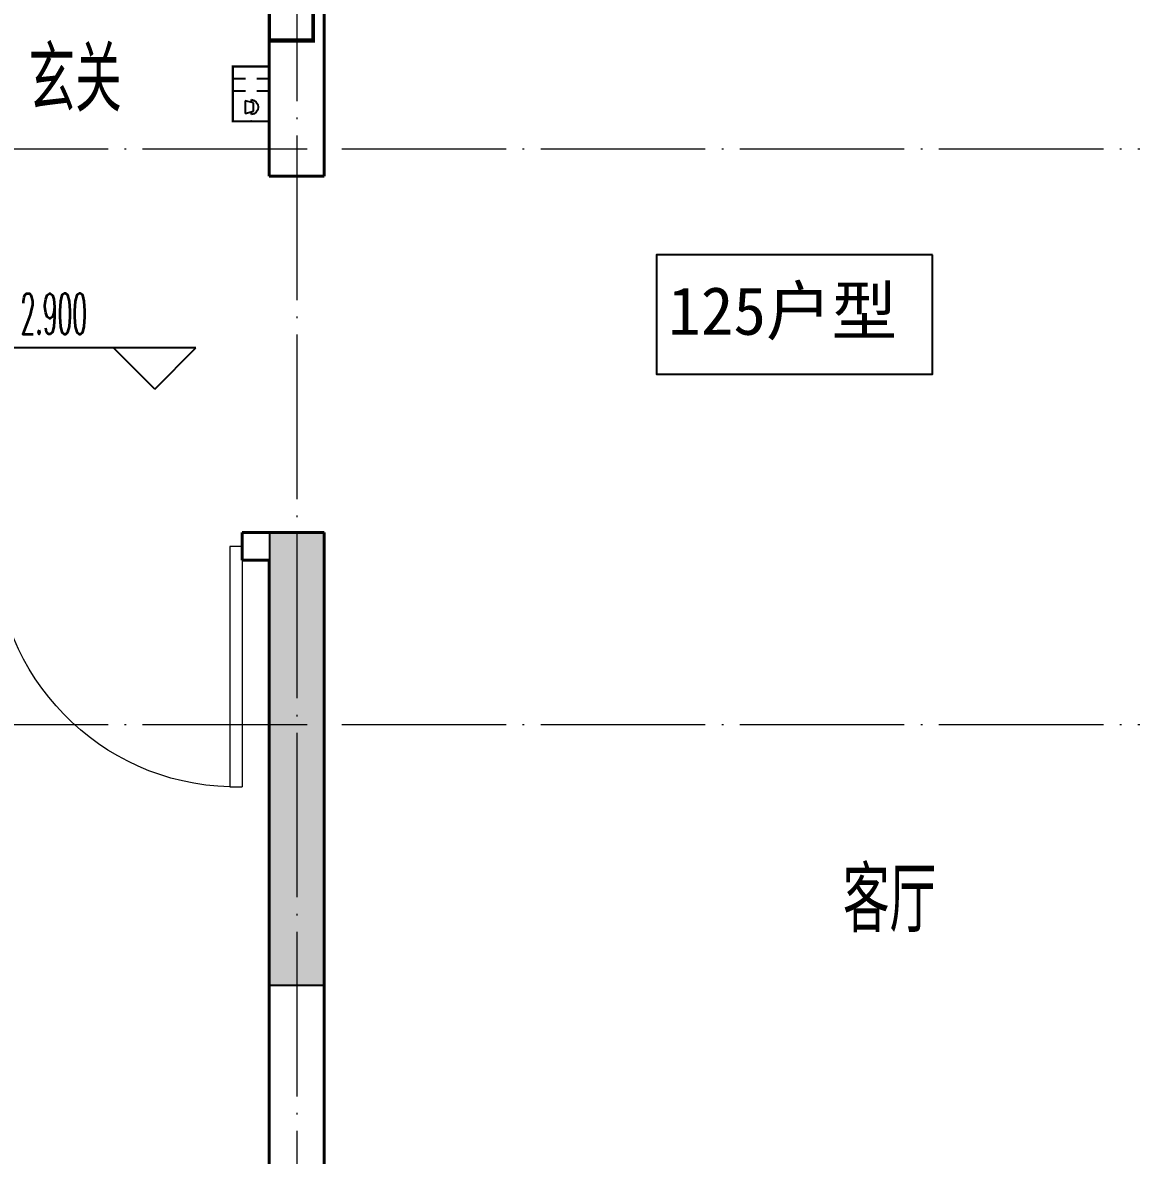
# Model space of a CAD drawing. Extents: x 27938 to 650306, y -92720 to 1524912.
# Drawn here: x 315417 to 319461, y 598678 to 602809 of the extents above; entities that cross this region are included whole.
import ezdxf
from ezdxf.enums import TextEntityAlignment as Align

# ---------------------------------------------------------------- set-up
doc = ezdxf.new("R2010")
doc.units = 0
doc.header["$LTSCALE"] = 1000
doc.header["$MEASUREMENT"] = 0
doc.linetypes.add('DOTE', pattern=[2.4200000000000004, 2, -0.2, 0.02, -0.2])
for name, color, linetype in [('COLUMN', 9, 'Continuous'), ('DIM_ELEV', 3, 'Continuous'), ('EQUIP-安防', 3, 'Continuous'), ('PUB_TEXT', 4, 'Continuous')]:
    doc.layers.add(name, color=color, linetype=linetype)
for name, color, linetype, lineweight in [('DOTE', 19, 'DOTE', 9), ('EQUIP-消防', 3, 'Continuous', 20), ('PUB_HATCH', 8, 'Continuous', 9), ('WALL', 9, 'Continuous', 40), ('WINDOW', 8, 'Continuous', 15)]:
    doc.layers.add(name, color=color, linetype=linetype, lineweight=lineweight)
doc.styles.add('_TCH_DIM', font='SIMPLEX.shx', dxfattribs={"width": 0.6, "oblique": 10, "bigfont": 'hztxt.shx'})
doc.styles.add('_TEL_DIM', font='SIMPLEX', dxfattribs={"width": 0.8, "height": 3.5, "bigfont": 'HZTXT'})
doc.styles.get("Standard").update_dxf_attribs({"font": 'gbenor.shx', "bigfont": 'gbcbig.shx'})
doc.styles.add('房间名称', font='TSSDENG', dxfattribs={"width": 0.8, "bigfont": 'HZTXT'})
doc.styles.add('黑体', font='simhei.ttf')

# ---------------------------------------------------------------- blocks, each defined once
blk = doc.blocks.new('gdfgdgdgr')
at = {"layer": 'PUB_HATCH'}
blk.add_hatch(color=256, dxfattribs=at).paths.add_polyline_path([(521477.7753374624, 523363.8541015312), (521677.7753374624, 523363.8541015312), (521677.7753386489, 525013.8540440022), (521477.7753388126, 525013.8540439482)])
at = {"layer": 'COLUMN', "color": 8}
for p, q in [((521677.7753386489, 525013.8540440022), (521477.7753388126, 525013.8540439482)), ((521477.7753388126, 525013.8540439482), (521477.7753374624, 523363.8541015312)), ((521677.7753374624, 523363.8541015312), (521677.7753386489, 525013.8540440022)), ((521477.7753374624, 523363.8541015312), (521677.7753374624, 523363.8541015312))]:
    blk.add_line(p, q, dxfattribs=at)
blk = doc.blocks.new('GDGDGRDGDGDR')
at = {"layer": 'DOTE', "linetype": 'DOTE', "ltscale": 0.3}
for p, q in [((316416.5787024734, 603848.8100384269), (316416.5787024732, 593948.8100386302)), ((270116.5787024704, 602348.8100386304), (328916.5787024746, 602348.8100386304)), ((270116.5787024704, 600248.8100385834), (328916.5787024746, 600248.8100385834))]:
    blk.add_line(p, q, dxfattribs=at)
blk = doc.blocks.new('$equip$00002628')
at = {"color": 0, "linetype": 'Continuous'}
for p, q in [((-0.624999999998181, 0.4150000000045111), (0.625000000001819, 0.4150000000045111)), ((-0.624999999998181, -0.4150000000045111), (-0.624999999998181, 0.4150000000045111)), ((0.07074779736467462, 0.1292446097322681), (0.07074779736467462, 0.4150000000045111)), ((0.3500291924156045, 0.1292446097322681), (0.3500291924156045, 0.4150000000045111)), ((0.625000000001819, 0.4150000000045111), (0.625000000001819, -0.4150000000045111)), ((-0.4717313354612998, 0.009603462141967611), (-0.4090194958534994, 0.009603462141967611)), ((-0.4457289298279647, -0.1375965378647379), (-0.3945289298262651, 0.05760346212991863)), ((-0.3945289298262651, 0.05760346212991863), (-0.3945289298262651, 0.05760346212991863)), ((-0.3945289298262651, 0.05760346212991863), (-0.2057289298081741, 0.05760346212991863)), ((-0.2057289298081741, 0.05760346212991863), (-0.1545289298064745, -0.1375965378647379)), ((-0.1912383637663879, 0.009603462141967611), (-0.1285265242022433, 0.009603462141967611)), ((-0.1545289298064745, -0.1375965378647379), (-0.4457289298279647, -0.1375965378647379)), ((0.07074779736467462, -0.4150000000045111), (0.07074779736467462, -0.1292446097468201)), ((0.3500291924156045, -0.4150000000045111), (0.3500291924156045, -0.1292446097468201)), ((0.625000000001819, -0.4150000000045111), (-0.624999999998181, -0.4150000000045111))]:
    blk.add_line(p, q, dxfattribs=at)
at = {"color": 0, "const_width": 0.05}
blk.add_lwpolyline([(-0.624999999998181, 0.4150000000045111), (0.625000000001819, 0.4150000000045111), (0.625000000001819, -0.4150000000045111), (-0.624999999998181, -0.4150000000045111), (-0.624999999998181, 0.4150000000045111), (0.625000000001819, 0.4150000000045111)], dxfattribs=at)
at = {"color": 0, "linetype": 'Continuous'}
blk.add_arc((-0.3001289298244956, -0.01143547351603047), 0.1728873113639825, 6.989740462788838, 173.0102595372112, dxfattribs=at)
at = {"color": 0}
for p in [(1.818989403545856e-12, 0.4150000000045111), (-0.624999999998181, 0), (0.625000000001819, -3.637978807091713e-12), (1.818989403545856e-12, -0.4150000000045111)]:
    blk.add_point(p, dxfattribs=at)
at = {"color": 0, "style": '_TEL_DIM', "flags": 1}
blk.add_attdef('A', text='', height=2.5e-05, dxfattribs=at).set_placement((1.818989403545856e-12, 0), align=Align.MIDDLE_CENTER)
blk = doc.blocks.new('GDGRDGDRGDFD')
at = {"layer": 'EQUIP-消防', "color": 0, "const_width": 12.82051282052028}
blk.add_lwpolyline([(136866.5605577994, 335507.811971089), (136366.5605577994, 335507.8119710906), (136366.5605577991, 335347.8119710904), (136866.5605577991, 335347.8119710888)], close=True, dxfattribs=at)
at = {"layer": 'PUB_TEXT', "color": 0, "style": '房间名称', "width": 0.8}
blk.add_text('qD', height=90, dxfattribs=at).set_placement((136565.0499633249, 335395.5346836653))
blk = doc.blocks.new('HFHFHTFCD')
at = {"color": 8, "rotation": 90}
blk.add_blockref('GDGRDGDRGDFD', (651824.3917080149, 234757.164616444), dxfattribs=at)
at = {"layer": 'EQUIP-安防', "color": 8, "xscale": -160, "yscale": 160, "zscale": 160, "rotation": 270}
blk.add_blockref('$equip$00002628', (316250.1776680122, 370923.7251742432), dxfattribs=at)
blk = doc.blocks.new('$DorLib2D$00000001')
for p, q in [((0.45, 0.9750000000000001), (0.5000000000000002, 0.9750000000000001)), ((0.45, 0), (0.45, 0.9750000000000001)), ((0.5, 0), (0.5, 0.9750000000000001)), ((0.5, 0), (0.45, 0))]:
    blk.add_line(p, q)
at = {"lineweight": 13}
blk.add_arc((0.475, 0), 0.975, 91.4692835813538, 180, dxfattribs=at)

msp = doc.modelspace()

# ---------------------------------------------------------------- linework, layer by layer
at = {"color": 8}
msp.add_lwpolyline([(318735.0485912288, 601962.4561172684), (317729.0485912288, 601962.4561172684), (317729.0485912288, 601526.4561172684), (318735.0485912288, 601526.4561172684)], close=True, dxfattribs=at)
at = {"layer": 'DIM_ELEV', "color": 8}
for p, q in [((316048.5630907862, 601622.6021959076), (315383.6426182747, 601622.6021959076)), ((315898.5630907862, 601472.6021959076), (315748.5630907862, 601622.6021959076)), ((315898.5630907862, 601472.6021959076), (316048.5630907862, 601622.6021959076))]:
    msp.add_line(p, q, dxfattribs=at)
at = {"layer": 'WALL', "color": 8}
for p, q in [((316316.5787024772, 603748.8100384204), (316316.5787024695, 602248.8100380169)), ((316516.5787024837, 603748.8100384468), (316516.5787024695, 602248.8100380169)), ((316516.5787024695, 602248.8100380169), (316316.5787024695, 602248.8100380169)), ((316516.5787024713, 600948.8100386392), (316217.7892018891, 600948.8100386473)), ((316217.7892018891, 600948.8100386473), (316217.789201889, 600848.8100386246)), ((316516.5787024713, 600948.8100386392), (316516.5787024713, 597848.8100386243)), ((316217.789201889, 600848.8100386246), (316316.5787024713, 600848.8100386313)), ((316316.5787024713, 600848.8100386313), (316316.5787024741, 597748.8100386302))]:
    msp.add_line(p, q, dxfattribs=at)

# ---------------------------------------------------------------- block references
msp.add_blockref('GDGDGRDGDGDR', (0, 0))
at = {"color": 8}
for name, p in [('gdfgdgdgr', (-205160.8093131861, 75934.95611716073)), ('HFHFHTFCD', (0, 231625.0852148208))]:
    msp.add_blockref(name, p, dxfattribs=at)
at = {"layer": 'WINDOW', "xscale": -1100, "yscale": 1100, "zscale": -1100, "rotation": 269.9999999799185}
msp.add_blockref('$DorLib2D$00000001', (314616.5787007549, 603098.810035151), dxfattribs=at)
at = {"layer": 'WINDOW', "xscale": 900, "yscale": -900, "zscale": 900}
msp.add_blockref('$DorLib2D$00000001', (315767.7892018552, 600898.8100386302), dxfattribs=at)

# ---------------------------------------------------------------- texts
at = {"color": 8, "style": '黑体'}
msp.add_text('125户型', height=175, dxfattribs=at).set_placement((317771.2888323293, 601670.2690017051))
at = {"layer": 'DIM_ELEV', "color": 8, "style": '_TCH_DIM', "width": 0.4235294117647059}
msp.add_text('2.900', height=148.75, dxfattribs=at).set_placement((315409.1775243637, 601672.6521959077))
at = {"layer": 'PUB_TEXT', "color": 8}
for s, p in [('玄关', (315438.1662462644, 602483.4561172687)), ('客厅', (318408.5051002788, 599491.2926801126))]:
    msp.add_text(s, height=236.3120567375886, dxfattribs=at).set_placement(p)

doc.saveas('drawing.dxf')
